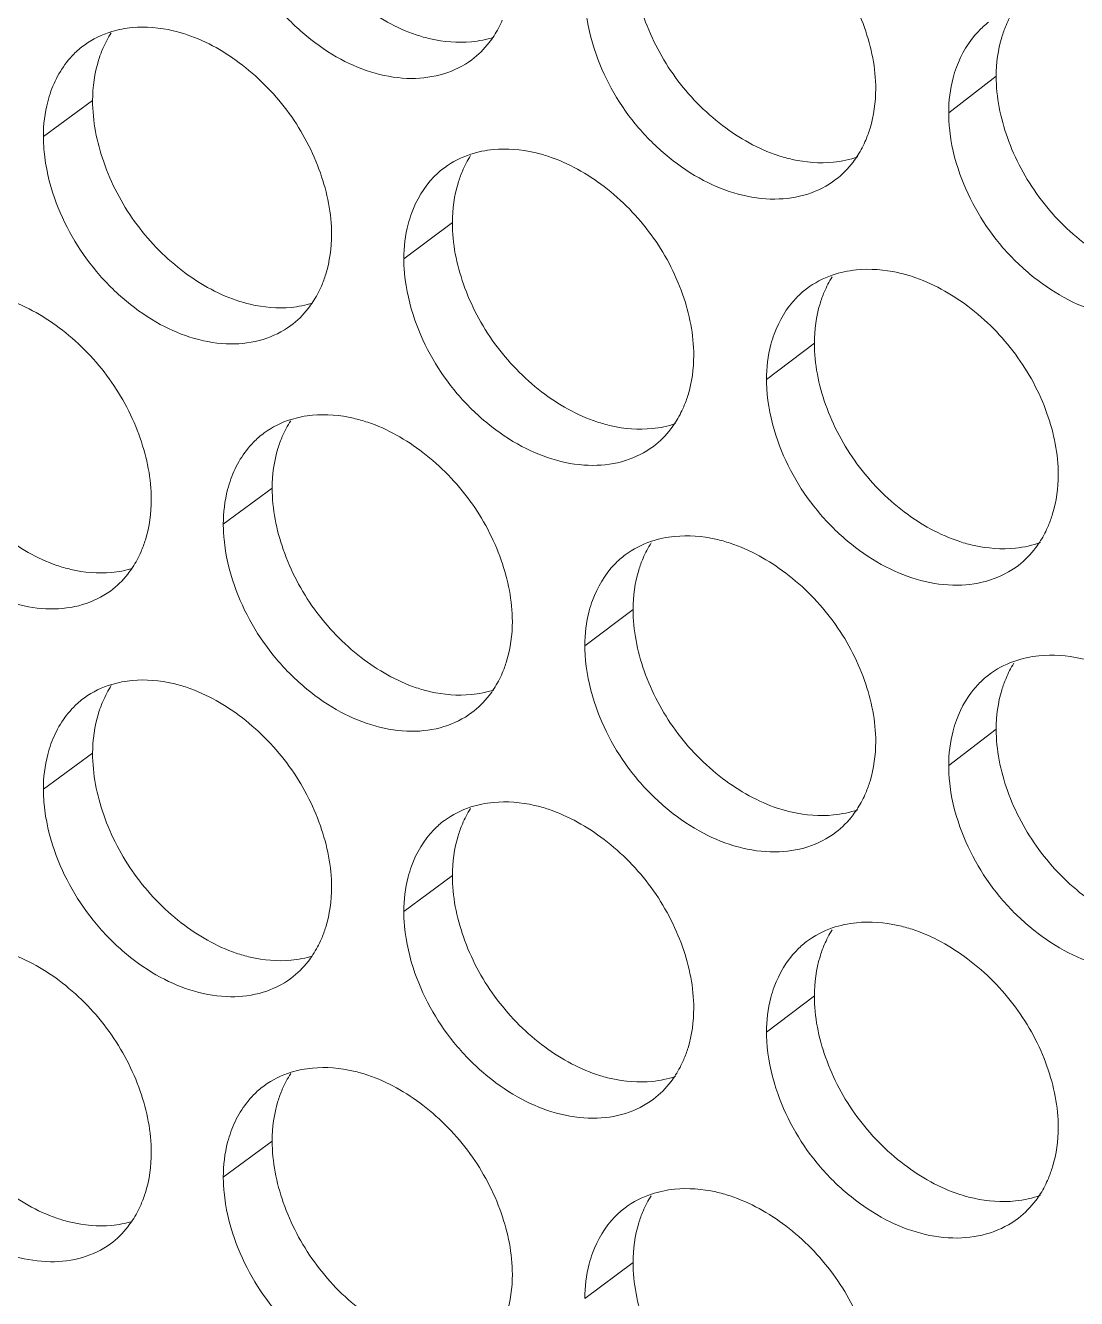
# Model space of a CAD drawing. Header units: millimetres. Extents: x 1177 to 4147, y 93 to 2194.
# Drawn here: x 2661.39 to 2674.07, y 687.97 to 703.32 of the extents above; entities that cross this region are included whole.
import ezdxf

# ---------------------------------------------------------------- set-up
doc = ezdxf.new("R2010")
doc.units = ezdxf.units.MM
doc.header["$LTSCALE"] = 0.1
doc.layers.get('0').update_dxf_attribs({"lineweight": 13})
doc.layers.add('标注', color=251, linetype='Continuous', lineweight=9)

# ---------------------------------------------------------------- blocks, each defined once
blk = doc.blocks.new('02')
for points, knots in [([(4627.348, 522.744), (4597.363, 531.299), (4553.55, 545.69), (4497.641, 568.487), (4458.71, 586.649), (4422.281, 606.068), (4388.51, 626.659), (4357.551, 648.334), (4338.416, 663.815), (4329.392, 671.722)], [0, 0, 0, 0, 0.278685, 0.411475, 0.539478, 0.662459, 0.780251, 0.892768, 1, 1, 1, 1]), ([(4626.906, 521.428), (4597.052, 529.945), (4553.424, 544.261), (4497.732, 566.923), (4458.929, 584.973), (4422.597, 604.269), (4388.892, 624.729), (4357.964, 646.263), (4338.829, 661.641), (4329.798, 669.496)], [0, 0, 0, 0, 0.278468, 0.411196, 0.539177, 0.662176, 0.780023, 0.892638, 1, 1, 1, 1]), ([(4628.518, 518.372), (4598.337, 526.935), (4554.235, 541.353), (4497.955, 564.22), (4458.766, 582.448), (4422.099, 601.945), (4388.114, 622.628), (4356.965, 644.402), (4337.717, 659.96), (4328.641, 667.907)], [0, 0, 0, 0, 0.278732, 0.411552, 0.539576, 0.662563, 0.780343, 0.892822, 1, 1, 1, 1]), ([(4328.202, 667.332), (4337.3, 659.316), (4356.601, 643.626), (4387.852, 621.677), (4421.956, 600.844), (4458.755, 581.215), (4498.091, 562.874), (4554.59, 539.876), (4598.873, 525.389), (4629.18, 516.79)], [0, 0, 0, 0, 0.107262, 0.219794, 0.337581, 0.460553, 0.588547, 0.721328, 1, 1, 1, 1])]:
    blk.add_open_spline(points, degree=3, knots=knots)
at = {"layer": '标注'}
for p, q in [((4587.849, 595.14), (4587.03, 594.512)), ((4572.272, 594.723), (4571.424, 594.105)), ((4572.272, 594.723), (4571.424, 594.105)), ((4578.474, 592.618), (4577.637, 591.996)), ((4578.474, 592.618), (4577.637, 591.996)), ((4584.714, 590.542), (4583.889, 589.916)), ((4584.714, 590.542), (4583.889, 589.916)), ((4575.368, 588.042), (4574.525, 587.421)), ((4581.589, 585.951), (4580.758, 585.327)), ((4587.849, 583.89), (4587.03, 583.262)), ((4572.272, 583.473), (4571.424, 582.855)), ((4578.474, 581.368), (4577.637, 580.746)), ((4584.714, 579.292), (4583.889, 578.666)), ((4575.368, 576.792), (4574.525, 576.171)), ((4581.589, 574.701), (4580.758, 574.077))]:
    blk.add_line(p, q, dxfattribs=at)
for points, knots in [([(4575.368, 599.292), (4575.368, 598.933), (4575.518, 598.188), (4576.051, 597.175), (4576.847, 596.35), (4577.509, 595.969), (4577.852, 595.854)], [0, 0, 0, 0, 0.240418, 0.498747, 0.75788, 1, 1, 1, 1]), ([(4585.772, 594.922), (4585.772, 595.281), (4585.62, 596.025), (4585.08, 597.035), (4584.274, 597.855), (4583.607, 598.232), (4583.262, 598.345)], [0, 0, 0, 0, 0.239826, 0.497695, 0.75702, 1, 1, 1, 1]), ([(4574.717, 597.613), (4574.878, 597.153), (4575.253, 596.501), (4575.946, 595.82), (4576.689, 595.307), (4577.536, 595.046), (4578.328, 595.152), (4578.666, 595.317), (4578.809, 595.424)], [0, 0, 0, 0, 0.277359, 0.41667, 0.550882, 0.790562, 0.898061, 1, 1, 1, 1]), ([(4581.589, 597.201), (4581.589, 596.843), (4581.74, 596.098), (4582.276, 595.087), (4583.078, 594.265), (4583.744, 593.889), (4584.088, 593.775)], [0, 0, 0, 0, 0.240129, 0.498159, 0.757326, 1, 1, 1, 1]), ([(4580.758, 596.577), (4580.758, 596.491), (4580.776, 596.131), (4580.86, 595.777), (4580.951, 595.519)], [0, 0, 0, 0, 0.240186, 1, 1, 1, 1]), ([(4587.717, 596.072), (4587.655, 596.024), (4587.416, 595.809), (4587.247, 595.523), (4587.163, 595.295)], [0, 0, 0, 0, 0.244827, 1, 1, 1, 1]), ([(4573.904, 595.856), (4573.825, 595.883), (4573.517, 595.971), (4573.19, 596), (4572.955, 595.978)], [0, 0, 0, 0, 0.263009, 1, 1, 1, 1]), ([(4573.904, 595.856), (4573.825, 595.883), (4573.517, 595.971), (4573.19, 596), (4572.955, 595.978)], [0, 0, 0, 0, 0.263009, 1, 1, 1, 1]), ([(4576.391, 592.415), (4576.391, 592.774), (4576.24, 593.519), (4575.706, 594.532), (4574.908, 595.357), (4574.247, 595.739), (4573.904, 595.856)], [0, 0, 0, 0, 0.240262, 0.49858, 0.757854, 1, 1, 1, 1]), ([(4576.391, 592.415), (4576.391, 592.774), (4576.24, 593.519), (4575.706, 594.532), (4574.908, 595.357), (4574.247, 595.739), (4573.904, 595.856)], [0, 0, 0, 0, 0.240262, 0.49858, 0.757854, 1, 1, 1, 1]), ([(4577.852, 595.854), (4577.931, 595.827), (4578.24, 595.739), (4578.567, 595.712), (4578.802, 595.735)], [0, 0, 0, 0, 0.262674, 1, 1, 1, 1]), ([(4588.018, 596.015), (4587.99, 595.949), (4587.889, 595.668), (4587.849, 595.367), (4587.849, 595.14)], [0, 0, 0, 0, 0.239998, 1, 1, 1, 1]), ([(4572.13, 595.679), (4572.065, 595.631), (4571.814, 595.415), (4571.639, 595.119), (4571.554, 594.884)], [0, 0, 0, 0, 0.244024, 1, 1, 1, 1]), ([(4572.13, 595.679), (4572.065, 595.631), (4571.814, 595.415), (4571.639, 595.119), (4571.554, 594.884)], [0, 0, 0, 0, 0.244024, 1, 1, 1, 1]), ([(4578.809, 595.424), (4578.922, 595.509), (4579.058, 595.644), (4579.166, 595.798), (4579.192, 595.839)], [0, 0, 0, 0, 0.74587, 1, 1, 1, 1]), ([(4572.448, 595.617), (4572.419, 595.55), (4572.314, 595.264), (4572.272, 594.955), (4572.272, 594.723)], [0, 0, 0, 0, 0.239116, 1, 1, 1, 1]), ([(4572.448, 595.617), (4572.419, 595.55), (4572.314, 595.264), (4572.272, 594.955), (4572.272, 594.723)], [0, 0, 0, 0, 0.239116, 1, 1, 1, 1]), ([(4580.951, 595.519), (4581.113, 595.059), (4581.493, 594.405), (4582.193, 593.727), (4582.945, 593.218), (4583.801, 592.964), (4584.598, 593.079), (4584.937, 593.249), (4585.081, 593.359)], [0, 0, 0, 0, 0.27664, 0.415747, 0.549878, 0.789826, 0.897663, 1, 1, 1, 1]), ([(4587.163, 595.295), (4587.141, 595.235), (4587.062, 594.981), (4587.03, 594.713), (4587.03, 594.512)], [0, 0, 0, 0, 0.24094, 1, 1, 1, 1]), ([(4587.849, 595.14), (4587.849, 594.782), (4588.001, 594.037), (4588.541, 593.028), (4589.349, 592.21), (4590.018, 591.837), (4590.364, 591.726)], [0, 0, 0, 0, 0.239843, 0.497577, 0.756777, 1, 1, 1, 1]), ([(4571.554, 594.884), (4571.533, 594.824), (4571.455, 594.572), (4571.424, 594.305), (4571.424, 594.105)], [0, 0, 0, 0, 0.240415, 1, 1, 1, 1]), ([(4571.554, 594.884), (4571.533, 594.824), (4571.455, 594.572), (4571.424, 594.305), (4571.424, 594.105)], [0, 0, 0, 0, 0.240415, 1, 1, 1, 1]), ([(4585.601, 594.042), (4585.629, 594.109), (4585.731, 594.391), (4585.772, 594.694), (4585.772, 594.922)], [0, 0, 0, 0, 0.239896, 1, 1, 1, 1]), ([(4572.272, 594.723), (4572.272, 594.364), (4572.422, 593.619), (4572.953, 592.605), (4573.746, 591.778), (4574.407, 591.396), (4574.748, 591.28)], [0, 0, 0, 0, 0.240565, 0.499043, 0.758159, 1, 1, 1, 1]), ([(4572.272, 594.723), (4572.272, 594.364), (4572.422, 593.619), (4572.953, 592.605), (4573.746, 591.778), (4574.407, 591.396), (4574.748, 591.28)], [0, 0, 0, 0, 0.240565, 0.499043, 0.758159, 1, 1, 1, 1]), ([(4587.03, 594.512), (4587.03, 594.425), (4587.048, 594.066), (4587.132, 593.712), (4587.224, 593.455)], [0, 0, 0, 0, 0.240277, 1, 1, 1, 1]), ([(4571.424, 594.105), (4571.424, 594.018), (4571.442, 593.659), (4571.525, 593.304), (4571.615, 593.046)], [0, 0, 0, 0, 0.240052, 1, 1, 1, 1]), ([(4571.424, 594.105), (4571.424, 594.018), (4571.442, 593.659), (4571.525, 593.304), (4571.615, 593.046)], [0, 0, 0, 0, 0.240052, 1, 1, 1, 1]), ([(4580.133, 593.758), (4580.053, 593.785), (4579.743, 593.872), (4579.414, 593.899), (4579.178, 593.876)], [0, 0, 0, 0, 0.262749, 1, 1, 1, 1]), ([(4580.133, 593.758), (4580.053, 593.785), (4579.743, 593.872), (4579.414, 593.899), (4579.178, 593.876)], [0, 0, 0, 0, 0.262749, 1, 1, 1, 1]), ([(4582.635, 590.329), (4582.635, 590.688), (4582.483, 591.433), (4581.945, 592.444), (4581.142, 593.265), (4580.477, 593.643), (4580.133, 593.758)], [0, 0, 0, 0, 0.239971, 0.497989, 0.757297, 1, 1, 1, 1]), ([(4582.635, 590.329), (4582.635, 590.688), (4582.483, 591.433), (4581.945, 592.444), (4581.142, 593.265), (4580.477, 593.643), (4580.133, 593.758)], [0, 0, 0, 0, 0.239971, 0.497989, 0.757297, 1, 1, 1, 1]), ([(4584.088, 593.775), (4584.169, 593.749), (4584.479, 593.662), (4584.808, 593.637), (4585.044, 593.661)], [0, 0, 0, 0, 0.262419, 1, 1, 1, 1]), ([(4585.081, 593.359), (4585.194, 593.445), (4585.329, 593.583), (4585.438, 593.74), (4585.463, 593.781)], [0, 0, 0, 0, 0.745944, 1, 1, 1, 1]), ([(4578.336, 593.565), (4578.272, 593.517), (4578.026, 593.301), (4577.853, 593.008), (4577.768, 592.777)], [0, 0, 0, 0, 0.244355, 1, 1, 1, 1]), ([(4578.336, 593.565), (4578.272, 593.517), (4578.026, 593.301), (4577.853, 593.008), (4577.768, 592.777)], [0, 0, 0, 0, 0.244355, 1, 1, 1, 1]), ([(4578.647, 593.505), (4578.618, 593.438), (4578.515, 593.154), (4578.474, 592.848), (4578.474, 592.618)], [0, 0, 0, 0, 0.239472, 1, 1, 1, 1]), ([(4578.647, 593.505), (4578.618, 593.438), (4578.515, 593.154), (4578.474, 592.848), (4578.474, 592.618)], [0, 0, 0, 0, 0.239472, 1, 1, 1, 1]), ([(4587.224, 593.455), (4587.388, 592.993), (4587.772, 592.339), (4588.48, 591.663), (4589.24, 591.158), (4590.104, 590.912), (4590.906, 591.036), (4591.247, 591.211), (4591.391, 591.323)], [0, 0, 0, 0, 0.27593, 0.414836, 0.548888, 0.789102, 0.897272, 1, 1, 1, 1]), ([(4571.615, 593.046), (4571.775, 592.586), (4572.148, 591.934), (4572.837, 591.252), (4573.576, 590.738), (4574.419, 590.473), (4575.208, 590.574), (4575.545, 590.738), (4575.689, 590.843)], [0, 0, 0, 0, 0.277722, 0.417137, 0.551389, 0.790935, 0.898263, 1, 1, 1, 1]), ([(4571.615, 593.046), (4571.775, 592.586), (4572.148, 591.934), (4572.837, 591.252), (4573.576, 590.738), (4574.419, 590.473), (4575.208, 590.574), (4575.545, 590.738), (4575.689, 590.843)], [0, 0, 0, 0, 0.277722, 0.417137, 0.551389, 0.790935, 0.898263, 1, 1, 1, 1]), ([(4577.768, 592.777), (4577.747, 592.717), (4577.668, 592.464), (4577.637, 592.197), (4577.637, 591.996)], [0, 0, 0, 0, 0.240623, 1, 1, 1, 1]), ([(4577.768, 592.777), (4577.747, 592.717), (4577.668, 592.464), (4577.637, 592.197), (4577.637, 591.996)], [0, 0, 0, 0, 0.240623, 1, 1, 1, 1]), ([(4578.474, 592.618), (4578.474, 592.259), (4578.624, 591.515), (4579.159, 590.502), (4579.958, 589.679), (4580.622, 589.3), (4580.965, 589.186)], [0, 0, 0, 0, 0.240273, 0.498452, 0.757602, 1, 1, 1, 1]), ([(4578.474, 592.618), (4578.474, 592.259), (4578.624, 591.515), (4579.159, 590.502), (4579.958, 589.679), (4580.622, 589.3), (4580.965, 589.186)], [0, 0, 0, 0, 0.240273, 0.498452, 0.757602, 1, 1, 1, 1]), ([(4576.216, 591.524), (4576.245, 591.591), (4576.35, 591.876), (4576.391, 592.184), (4576.391, 592.415)], [0, 0, 0, 0, 0.239367, 1, 1, 1, 1]), ([(4576.216, 591.524), (4576.245, 591.591), (4576.35, 591.876), (4576.391, 592.184), (4576.391, 592.415)], [0, 0, 0, 0, 0.239367, 1, 1, 1, 1]), ([(4577.637, 591.996), (4577.637, 591.909), (4577.655, 591.55), (4577.739, 591.195), (4577.829, 590.937)], [0, 0, 0, 0, 0.240141, 1, 1, 1, 1]), ([(4577.637, 591.996), (4577.637, 591.909), (4577.655, 591.55), (4577.739, 591.195), (4577.829, 590.937)], [0, 0, 0, 0, 0.240141, 1, 1, 1, 1]), ([(4586.401, 591.69), (4586.32, 591.716), (4586.008, 591.802), (4585.677, 591.828), (4585.44, 591.804)], [0, 0, 0, 0, 0.262494, 1, 1, 1, 1]), ([(4586.401, 591.69), (4586.32, 591.716), (4586.008, 591.802), (4585.677, 591.828), (4585.44, 591.804)], [0, 0, 0, 0, 0.262494, 1, 1, 1, 1]), ([(4588.919, 588.273), (4588.919, 588.631), (4588.766, 589.376), (4588.224, 590.385), (4587.415, 591.203), (4586.746, 591.577), (4586.401, 591.69)], [0, 0, 0, 0, 0.239683, 0.497404, 0.756744, 1, 1, 1, 1]), ([(4588.919, 588.273), (4588.919, 588.631), (4588.766, 589.376), (4588.224, 590.385), (4587.415, 591.203), (4586.746, 591.577), (4586.401, 591.69)], [0, 0, 0, 0, 0.239683, 0.497404, 0.756744, 1, 1, 1, 1]), ([(4584.581, 591.479), (4584.518, 591.431), (4584.276, 591.216), (4584.106, 590.927), (4584.022, 590.698)], [0, 0, 0, 0, 0.244673, 1, 1, 1, 1]), ([(4584.581, 591.479), (4584.518, 591.431), (4584.276, 591.216), (4584.106, 590.927), (4584.022, 590.698)], [0, 0, 0, 0, 0.244673, 1, 1, 1, 1]), ([(4573.284, 587.844), (4573.284, 588.203), (4573.133, 588.948), (4572.601, 589.962), (4571.806, 590.789), (4571.146, 591.173), (4570.805, 591.29)], [0, 0, 0, 0, 0.24041, 0.498878, 0.758134, 1, 1, 1, 1]), ([(4574.748, 591.28), (4574.828, 591.253), (4575.135, 591.164), (4575.461, 591.136), (4575.695, 591.158)], [0, 0, 0, 0, 0.262803, 1, 1, 1, 1]), ([(4574.748, 591.28), (4574.828, 591.253), (4575.135, 591.164), (4575.461, 591.136), (4575.695, 591.158)], [0, 0, 0, 0, 0.262803, 1, 1, 1, 1]), ([(4575.689, 590.843), (4575.801, 590.927), (4575.937, 591.061), (4576.045, 591.214), (4576.071, 591.254)], [0, 0, 0, 0, 0.745833, 1, 1, 1, 1]), ([(4575.689, 590.843), (4575.801, 590.927), (4575.937, 591.061), (4576.045, 591.214), (4576.071, 591.254)], [0, 0, 0, 0, 0.745833, 1, 1, 1, 1]), ([(4584.885, 591.421), (4584.857, 591.355), (4584.755, 591.073), (4584.714, 590.77), (4584.714, 590.542)], [0, 0, 0, 0, 0.239824, 1, 1, 1, 1]), ([(4584.885, 591.421), (4584.857, 591.355), (4584.755, 591.073), (4584.714, 590.77), (4584.714, 590.542)], [0, 0, 0, 0, 0.239824, 1, 1, 1, 1]), ([(4577.829, 590.937), (4577.99, 590.477), (4578.368, 589.824), (4579.064, 589.145), (4579.812, 588.634), (4580.663, 588.376), (4581.458, 588.487), (4581.797, 588.655), (4581.94, 588.763)], [0, 0, 0, 0, 0.276999, 0.416207, 0.550378, 0.790192, 0.897861, 1, 1, 1, 1]), ([(4577.829, 590.937), (4577.99, 590.477), (4578.368, 589.824), (4579.064, 589.145), (4579.812, 588.634), (4580.663, 588.376), (4581.458, 588.487), (4581.797, 588.655), (4581.94, 588.763)], [0, 0, 0, 0, 0.276999, 0.416207, 0.550378, 0.790192, 0.897861, 1, 1, 1, 1]), ([(4584.022, 590.698), (4584, 590.638), (4583.921, 590.385), (4583.889, 590.117), (4583.889, 589.916)], [0, 0, 0, 0, 0.240834, 1, 1, 1, 1]), ([(4584.022, 590.698), (4584, 590.638), (4583.921, 590.385), (4583.889, 590.117), (4583.889, 589.916)], [0, 0, 0, 0, 0.240834, 1, 1, 1, 1]), ([(4584.714, 590.542), (4584.714, 590.184), (4584.866, 589.439), (4585.404, 588.429), (4586.209, 587.609), (4586.876, 587.234), (4587.221, 587.122)], [0, 0, 0, 0, 0.239985, 0.497867, 0.757051, 1, 1, 1, 1]), ([(4584.714, 590.542), (4584.714, 590.184), (4584.866, 589.439), (4585.404, 588.429), (4586.209, 587.609), (4586.876, 587.234), (4587.221, 587.122)], [0, 0, 0, 0, 0.239985, 0.497867, 0.757051, 1, 1, 1, 1]), ([(4569.187, 590.162), (4569.187, 589.803), (4569.336, 589.057), (4569.865, 588.042), (4570.656, 587.214), (4571.314, 586.829), (4571.654, 586.712)], [0, 0, 0, 0, 0.240713, 0.499341, 0.758439, 1, 1, 1, 1]), ([(4582.462, 589.445), (4582.491, 589.512), (4582.594, 589.795), (4582.635, 590.1), (4582.635, 590.329)], [0, 0, 0, 0, 0.23972, 1, 1, 1, 1]), ([(4582.462, 589.445), (4582.491, 589.512), (4582.594, 589.795), (4582.635, 590.1), (4582.635, 590.329)], [0, 0, 0, 0, 0.23972, 1, 1, 1, 1]), ([(4583.889, 589.916), (4583.889, 589.829), (4583.907, 589.47), (4583.991, 589.116), (4584.082, 588.858)], [0, 0, 0, 0, 0.240231, 1, 1, 1, 1]), ([(4583.889, 589.916), (4583.889, 589.829), (4583.907, 589.47), (4583.991, 589.116), (4584.082, 588.858)], [0, 0, 0, 0, 0.240231, 1, 1, 1, 1]), ([(4577.014, 589.178), (4576.934, 589.205), (4576.625, 589.293), (4576.297, 589.321), (4576.062, 589.299)], [0, 0, 0, 0, 0.262879, 1, 1, 1, 1]), ([(4579.508, 585.743), (4579.508, 586.102), (4579.357, 586.847), (4578.821, 587.859), (4578.02, 588.683), (4577.357, 589.063), (4577.014, 589.178)], [0, 0, 0, 0, 0.240116, 0.498284, 0.757575, 1, 1, 1, 1]), ([(4580.965, 589.186), (4581.045, 589.159), (4581.355, 589.072), (4581.682, 589.046), (4581.918, 589.069)], [0, 0, 0, 0, 0.262546, 1, 1, 1, 1]), ([(4580.965, 589.186), (4581.045, 589.159), (4581.355, 589.072), (4581.682, 589.046), (4581.918, 589.069)], [0, 0, 0, 0, 0.262546, 1, 1, 1, 1]), ([(4581.94, 588.763), (4582.053, 588.848), (4582.189, 588.985), (4582.297, 589.14), (4582.323, 589.181)], [0, 0, 0, 0, 0.745908, 1, 1, 1, 1]), ([(4581.94, 588.763), (4582.053, 588.848), (4582.189, 588.985), (4582.297, 589.14), (4582.323, 589.181)], [0, 0, 0, 0, 0.745908, 1, 1, 1, 1]), ([(4575.228, 588.993), (4575.163, 588.946), (4574.915, 588.729), (4574.741, 588.435), (4574.657, 588.202)], [0, 0, 0, 0, 0.244191, 1, 1, 1, 1]), ([(4575.542, 588.933), (4575.514, 588.866), (4575.409, 588.58), (4575.368, 588.273), (4575.368, 588.042)], [0, 0, 0, 0, 0.239294, 1, 1, 1, 1]), ([(4584.082, 588.858), (4584.245, 588.397), (4584.628, 587.744), (4585.332, 587.066), (4586.088, 586.559), (4586.948, 586.309), (4587.747, 586.429), (4588.087, 586.602), (4588.231, 586.712)], [0, 0, 0, 0, 0.276284, 0.41529, 0.549381, 0.789463, 0.897466, 1, 1, 1, 1]), ([(4584.082, 588.858), (4584.245, 588.397), (4584.628, 587.744), (4585.332, 587.066), (4586.088, 586.559), (4586.948, 586.309), (4587.747, 586.429), (4588.087, 586.602), (4588.231, 586.712)], [0, 0, 0, 0, 0.276284, 0.41529, 0.549381, 0.789463, 0.897466, 1, 1, 1, 1]), ([(4568.523, 588.486), (4568.682, 588.027), (4569.053, 587.375), (4569.737, 586.692), (4570.312, 586.291), (4570.92, 586.03), (4571.528, 585.935), (4572.098, 586.004), (4572.435, 586.165), (4572.578, 586.27)], [0, 0, 0, 0, 0.277575, 0.416837, 0.550884, 0.676215, 0.791695, 0.898653, 1, 1, 1, 1]), ([(4574.657, 588.202), (4574.635, 588.142), (4574.557, 587.889), (4574.525, 587.622), (4574.525, 587.421)], [0, 0, 0, 0, 0.240519, 1, 1, 1, 1]), ([(4588.748, 587.397), (4588.776, 587.463), (4588.878, 587.744), (4588.919, 588.046), (4588.919, 588.273)], [0, 0, 0, 0, 0.24007, 1, 1, 1, 1]), ([(4588.748, 587.397), (4588.776, 587.463), (4588.878, 587.744), (4588.919, 588.046), (4588.919, 588.273)], [0, 0, 0, 0, 0.24007, 1, 1, 1, 1]), ([(4575.368, 588.042), (4575.368, 587.683), (4575.518, 586.938), (4576.051, 585.925), (4576.847, 585.1), (4577.509, 584.719), (4577.852, 584.604)], [0, 0, 0, 0, 0.240418, 0.498747, 0.75788, 1, 1, 1, 1]), ([(4573.107, 586.949), (4573.136, 587.016), (4573.242, 587.303), (4573.284, 587.612), (4573.284, 587.844)], [0, 0, 0, 0, 0.239188, 1, 1, 1, 1]), ([(4574.525, 587.421), (4574.525, 587.335), (4574.543, 586.976), (4574.627, 586.621), (4574.717, 586.363)], [0, 0, 0, 0, 0.240096, 1, 1, 1, 1]), ([(4583.262, 587.095), (4583.181, 587.122), (4582.87, 587.209), (4582.541, 587.235), (4582.304, 587.211)], [0, 0, 0, 0, 0.262621, 1, 1, 1, 1]), ([(4585.772, 583.672), (4585.772, 584.031), (4585.62, 584.775), (4585.08, 585.785), (4584.274, 586.605), (4583.607, 586.982), (4583.262, 587.095)], [0, 0, 0, 0, 0.239826, 0.497695, 0.75702, 1, 1, 1, 1]), ([(4587.221, 587.122), (4587.302, 587.095), (4587.613, 587.01), (4587.943, 586.985), (4588.18, 587.009)], [0, 0, 0, 0, 0.262294, 1, 1, 1, 1]), ([(4587.221, 587.122), (4587.302, 587.095), (4587.613, 587.01), (4587.943, 586.985), (4588.18, 587.009)], [0, 0, 0, 0, 0.262294, 1, 1, 1, 1]), ([(4588.231, 586.712), (4588.344, 586.799), (4588.48, 586.939), (4588.588, 587.097), (4588.614, 587.138)], [0, 0, 0, 0, 0.74598, 1, 1, 1, 1]), ([(4588.231, 586.712), (4588.344, 586.799), (4588.48, 586.939), (4588.588, 587.097), (4588.614, 587.138)], [0, 0, 0, 0, 0.74598, 1, 1, 1, 1]), ([(4581.453, 586.893), (4581.39, 586.845), (4581.146, 586.63), (4580.974, 586.339), (4580.89, 586.109)], [0, 0, 0, 0, 0.244516, 1, 1, 1, 1]), ([(4571.654, 586.712), (4571.734, 586.685), (4572.04, 586.596), (4572.365, 586.567), (4572.599, 586.589)], [0, 0, 0, 0, 0.262933, 1, 1, 1, 1]), ([(4572.578, 586.27), (4572.69, 586.352), (4572.826, 586.485), (4572.934, 586.637), (4572.96, 586.676)], [0, 0, 0, 0, 0.745795, 1, 1, 1, 1]), ([(4581.761, 586.834), (4581.733, 586.768), (4581.63, 586.485), (4581.589, 586.18), (4581.589, 585.951)], [0, 0, 0, 0, 0.239648, 1, 1, 1, 1]), ([(4574.717, 586.363), (4574.878, 585.903), (4575.253, 585.251), (4575.946, 584.57), (4576.689, 584.057), (4577.536, 583.796), (4578.328, 583.902), (4578.666, 584.067), (4578.809, 584.174)], [0, 0, 0, 0, 0.277359, 0.41667, 0.550882, 0.790562, 0.898061, 1, 1, 1, 1]), ([(4580.89, 586.109), (4580.868, 586.049), (4580.789, 585.796), (4580.758, 585.528), (4580.758, 585.327)], [0, 0, 0, 0, 0.240728, 1, 1, 1, 1]), ([(4581.589, 585.951), (4581.589, 585.593), (4581.74, 584.848), (4582.276, 583.837), (4583.078, 583.015), (4583.744, 582.639), (4584.088, 582.525)], [0, 0, 0, 0, 0.240129, 0.498159, 0.757326, 1, 1, 1, 1]), ([(4579.334, 584.856), (4579.363, 584.922), (4579.467, 585.207), (4579.508, 585.513), (4579.508, 585.743)], [0, 0, 0, 0, 0.239544, 1, 1, 1, 1]), ([(4580.758, 585.327), (4580.758, 585.241), (4580.776, 584.881), (4580.86, 584.527), (4580.951, 584.269)], [0, 0, 0, 0, 0.240186, 1, 1, 1, 1]), ([(4589.549, 585.042), (4589.468, 585.068), (4589.155, 585.153), (4588.824, 585.178), (4588.585, 585.153)], [0, 0, 0, 0, 0.262368, 1, 1, 1, 1]), ([(4573.904, 584.606), (4573.825, 584.633), (4573.517, 584.721), (4573.19, 584.75), (4572.955, 584.728)], [0, 0, 0, 0, 0.263009, 1, 1, 1, 1]), ([(4587.717, 584.822), (4587.655, 584.774), (4587.416, 584.559), (4587.247, 584.273), (4587.163, 584.045)], [0, 0, 0, 0, 0.244827, 1, 1, 1, 1]), ([(4588.018, 584.765), (4587.99, 584.699), (4587.889, 584.418), (4587.849, 584.117), (4587.849, 583.89)], [0, 0, 0, 0, 0.239998, 1, 1, 1, 1]), ([(4576.391, 581.165), (4576.391, 581.524), (4576.24, 582.269), (4575.706, 583.282), (4574.908, 584.107), (4574.247, 584.489), (4573.904, 584.606)], [0, 0, 0, 0, 0.240262, 0.49858, 0.757854, 1, 1, 1, 1]), ([(4577.852, 584.604), (4577.931, 584.577), (4578.24, 584.489), (4578.567, 584.462), (4578.802, 584.485)], [0, 0, 0, 0, 0.262674, 1, 1, 1, 1]), ([(4578.809, 584.174), (4578.922, 584.259), (4579.058, 584.394), (4579.166, 584.548), (4579.192, 584.589)], [0, 0, 0, 0, 0.74587, 1, 1, 1, 1]), ([(4572.13, 584.429), (4572.065, 584.381), (4571.814, 584.165), (4571.639, 583.869), (4571.554, 583.634)], [0, 0, 0, 0, 0.244024, 1, 1, 1, 1]), ([(4572.448, 584.367), (4572.419, 584.3), (4572.314, 584.014), (4572.272, 583.705), (4572.272, 583.473)], [0, 0, 0, 0, 0.239116, 1, 1, 1, 1]), ([(4580.951, 584.269), (4581.113, 583.809), (4581.493, 583.155), (4582.193, 582.477), (4582.945, 581.968), (4583.801, 581.714), (4584.598, 581.829), (4584.937, 581.999), (4585.081, 582.109)], [0, 0, 0, 0, 0.27664, 0.415747, 0.549878, 0.789826, 0.897663, 1, 1, 1, 1]), ([(4587.163, 584.045), (4587.141, 583.985), (4587.062, 583.731), (4587.03, 583.463), (4587.03, 583.262)], [0, 0, 0, 0, 0.24094, 1, 1, 1, 1]), ([(4587.849, 583.89), (4587.849, 583.532), (4588.001, 582.787), (4588.541, 581.778), (4589.349, 580.96), (4590.018, 580.587), (4590.364, 580.476)], [0, 0, 0, 0, 0.239843, 0.497577, 0.756777, 1, 1, 1, 1]), ([(4571.554, 583.634), (4571.533, 583.574), (4571.455, 583.322), (4571.424, 583.055), (4571.424, 582.855)], [0, 0, 0, 0, 0.240415, 1, 1, 1, 1]), ([(4585.601, 582.792), (4585.629, 582.859), (4585.731, 583.141), (4585.772, 583.444), (4585.772, 583.672)], [0, 0, 0, 0, 0.239896, 1, 1, 1, 1]), ([(4572.272, 583.473), (4572.272, 583.114), (4572.422, 582.369), (4572.953, 581.355), (4573.746, 580.528), (4574.407, 580.146), (4574.748, 580.03)], [0, 0, 0, 0, 0.240565, 0.499043, 0.758159, 1, 1, 1, 1]), ([(4587.03, 583.262), (4587.03, 583.175), (4587.048, 582.816), (4587.132, 582.462), (4587.224, 582.205)], [0, 0, 0, 0, 0.240277, 1, 1, 1, 1]), ([(4571.424, 582.855), (4571.424, 582.768), (4571.442, 582.409), (4571.525, 582.054), (4571.615, 581.796)], [0, 0, 0, 0, 0.240052, 1, 1, 1, 1]), ([(4580.133, 582.508), (4580.053, 582.535), (4579.743, 582.622), (4579.414, 582.649), (4579.178, 582.626)], [0, 0, 0, 0, 0.262749, 1, 1, 1, 1]), ([(4582.635, 579.079), (4582.635, 579.438), (4582.483, 580.183), (4581.945, 581.194), (4581.142, 582.015), (4580.477, 582.393), (4580.133, 582.508)], [0, 0, 0, 0, 0.239971, 0.497989, 0.757297, 1, 1, 1, 1]), ([(4584.088, 582.525), (4584.169, 582.499), (4584.479, 582.412), (4584.808, 582.387), (4585.044, 582.411)], [0, 0, 0, 0, 0.262419, 1, 1, 1, 1]), ([(4585.081, 582.109), (4585.194, 582.195), (4585.329, 582.333), (4585.438, 582.49), (4585.463, 582.531)], [0, 0, 0, 0, 0.745944, 1, 1, 1, 1]), ([(4578.336, 582.315), (4578.272, 582.267), (4578.026, 582.051), (4577.853, 581.758), (4577.768, 581.527)], [0, 0, 0, 0, 0.244355, 1, 1, 1, 1]), ([(4578.647, 582.255), (4578.618, 582.188), (4578.515, 581.904), (4578.474, 581.598), (4578.474, 581.368)], [0, 0, 0, 0, 0.239472, 1, 1, 1, 1]), ([(4587.224, 582.205), (4587.388, 581.743), (4587.772, 581.089), (4588.48, 580.413), (4589.24, 579.908), (4590.104, 579.662), (4590.906, 579.786), (4591.247, 579.961), (4591.391, 580.073)], [0, 0, 0, 0, 0.27593, 0.414836, 0.548888, 0.789102, 0.897272, 1, 1, 1, 1]), ([(4571.615, 581.796), (4571.775, 581.336), (4572.148, 580.684), (4572.837, 580.002), (4573.576, 579.488), (4574.419, 579.223), (4575.208, 579.324), (4575.545, 579.488), (4575.689, 579.593)], [0, 0, 0, 0, 0.277722, 0.417137, 0.551389, 0.790935, 0.898263, 1, 1, 1, 1]), ([(4577.768, 581.527), (4577.747, 581.467), (4577.668, 581.214), (4577.637, 580.947), (4577.637, 580.746)], [0, 0, 0, 0, 0.240623, 1, 1, 1, 1]), ([(4576.216, 580.274), (4576.245, 580.341), (4576.35, 580.626), (4576.391, 580.934), (4576.391, 581.165)], [0, 0, 0, 0, 0.239367, 1, 1, 1, 1]), ([(4578.474, 581.368), (4578.474, 581.009), (4578.624, 580.265), (4579.159, 579.252), (4579.958, 578.429), (4580.622, 578.05), (4580.965, 577.936)], [0, 0, 0, 0, 0.240273, 0.498452, 0.757602, 1, 1, 1, 1]), ([(4577.637, 580.746), (4577.637, 580.659), (4577.655, 580.3), (4577.739, 579.945), (4577.829, 579.687)], [0, 0, 0, 0, 0.240141, 1, 1, 1, 1]), ([(4586.401, 580.44), (4586.32, 580.466), (4586.008, 580.552), (4585.677, 580.578), (4585.44, 580.554)], [0, 0, 0, 0, 0.262494, 1, 1, 1, 1]), ([(4588.919, 577.023), (4588.919, 577.381), (4588.766, 578.126), (4588.224, 579.135), (4587.415, 579.953), (4586.746, 580.327), (4586.401, 580.44)], [0, 0, 0, 0, 0.239683, 0.497404, 0.756744, 1, 1, 1, 1]), ([(4584.581, 580.229), (4584.518, 580.181), (4584.276, 579.966), (4584.106, 579.677), (4584.022, 579.448)], [0, 0, 0, 0, 0.244673, 1, 1, 1, 1]), ([(4584.885, 580.171), (4584.857, 580.105), (4584.755, 579.823), (4584.714, 579.52), (4584.714, 579.292)], [0, 0, 0, 0, 0.239824, 1, 1, 1, 1]), ([(4573.284, 576.594), (4573.284, 576.953), (4573.133, 577.698), (4572.601, 578.712), (4571.806, 579.539), (4571.146, 579.923), (4570.805, 580.04)], [0, 0, 0, 0, 0.24041, 0.498878, 0.758134, 1, 1, 1, 1]), ([(4574.748, 580.03), (4574.828, 580.003), (4575.135, 579.914), (4575.461, 579.886), (4575.695, 579.908)], [0, 0, 0, 0, 0.262803, 1, 1, 1, 1]), ([(4575.689, 579.593), (4575.801, 579.677), (4575.937, 579.811), (4576.045, 579.964), (4576.071, 580.004)], [0, 0, 0, 0, 0.745833, 1, 1, 1, 1]), ([(4577.829, 579.687), (4577.99, 579.227), (4578.368, 578.574), (4579.064, 577.895), (4579.812, 577.384), (4580.663, 577.126), (4581.458, 577.237), (4581.797, 577.405), (4581.94, 577.513)], [0, 0, 0, 0, 0.276999, 0.416207, 0.550378, 0.790192, 0.897861, 1, 1, 1, 1]), ([(4584.022, 579.448), (4584, 579.388), (4583.921, 579.135), (4583.889, 578.867), (4583.889, 578.666)], [0, 0, 0, 0, 0.240834, 1, 1, 1, 1]), ([(4584.714, 579.292), (4584.714, 578.934), (4584.866, 578.189), (4585.404, 577.179), (4586.209, 576.359), (4586.876, 575.984), (4587.221, 575.872)], [0, 0, 0, 0, 0.239985, 0.497867, 0.757051, 1, 1, 1, 1]), ([(4582.462, 578.195), (4582.491, 578.262), (4582.594, 578.545), (4582.635, 578.85), (4582.635, 579.079)], [0, 0, 0, 0, 0.23972, 1, 1, 1, 1]), ([(4569.187, 578.912), (4569.187, 578.553), (4569.336, 577.807), (4569.865, 576.792), (4570.656, 575.964), (4571.314, 575.579), (4571.654, 575.462)], [0, 0, 0, 0, 0.240713, 0.499341, 0.758439, 1, 1, 1, 1]), ([(4583.889, 578.666), (4583.889, 578.579), (4583.907, 578.22), (4583.991, 577.866), (4584.082, 577.608)], [0, 0, 0, 0, 0.240231, 1, 1, 1, 1]), ([(4577.014, 577.928), (4576.934, 577.955), (4576.625, 578.043), (4576.297, 578.071), (4576.062, 578.049)], [0, 0, 0, 0, 0.262879, 1, 1, 1, 1]), ([(4579.508, 574.493), (4579.508, 574.852), (4579.357, 575.597), (4578.821, 576.609), (4578.02, 577.433), (4577.357, 577.813), (4577.014, 577.928)], [0, 0, 0, 0, 0.240116, 0.498284, 0.757575, 1, 1, 1, 1]), ([(4580.965, 577.936), (4581.045, 577.909), (4581.355, 577.822), (4581.682, 577.796), (4581.918, 577.819)], [0, 0, 0, 0, 0.262546, 1, 1, 1, 1]), ([(4581.94, 577.513), (4582.053, 577.598), (4582.189, 577.735), (4582.297, 577.89), (4582.323, 577.931)], [0, 0, 0, 0, 0.745908, 1, 1, 1, 1]), ([(4575.228, 577.743), (4575.163, 577.696), (4574.915, 577.479), (4574.741, 577.185), (4574.657, 576.952)], [0, 0, 0, 0, 0.244191, 1, 1, 1, 1]), ([(4575.542, 577.683), (4575.514, 577.616), (4575.409, 577.33), (4575.368, 577.023), (4575.368, 576.792)], [0, 0, 0, 0, 0.239294, 1, 1, 1, 1]), ([(4584.082, 577.608), (4584.245, 577.147), (4584.628, 576.494), (4585.332, 575.816), (4586.088, 575.309), (4586.948, 575.059), (4587.747, 575.179), (4588.087, 575.352), (4588.231, 575.462)], [0, 0, 0, 0, 0.276284, 0.41529, 0.549381, 0.789463, 0.897466, 1, 1, 1, 1]), ([(4568.523, 577.236), (4568.682, 576.777), (4569.053, 576.125), (4569.737, 575.442), (4570.312, 575.041), (4570.92, 574.78), (4571.528, 574.685), (4572.098, 574.754), (4572.435, 574.915), (4572.578, 575.02)], [0, 0, 0, 0, 0.277575, 0.416837, 0.550884, 0.676215, 0.791695, 0.898653, 1, 1, 1, 1]), ([(4588.748, 576.147), (4588.776, 576.213), (4588.878, 576.494), (4588.919, 576.796), (4588.919, 577.023)], [0, 0, 0, 0, 0.24007, 1, 1, 1, 1]), ([(4574.657, 576.952), (4574.635, 576.892), (4574.557, 576.639), (4574.525, 576.372), (4574.525, 576.171)], [0, 0, 0, 0, 0.240519, 1, 1, 1, 1]), ([(4575.368, 576.792), (4575.368, 576.433), (4575.518, 575.688), (4576.051, 574.675), (4576.847, 573.85), (4577.509, 573.469), (4577.852, 573.354)], [0, 0, 0, 0, 0.240418, 0.498747, 0.75788, 1, 1, 1, 1]), ([(4573.107, 575.699), (4573.136, 575.766), (4573.242, 576.053), (4573.284, 576.362), (4573.284, 576.594)], [0, 0, 0, 0, 0.239188, 1, 1, 1, 1]), ([(4574.525, 576.171), (4574.525, 576.085), (4574.543, 575.726), (4574.627, 575.371), (4574.717, 575.113)], [0, 0, 0, 0, 0.240096, 1, 1, 1, 1]), ([(4583.262, 575.845), (4583.181, 575.872), (4582.87, 575.959), (4582.541, 575.985), (4582.304, 575.961)], [0, 0, 0, 0, 0.262621, 1, 1, 1, 1]), ([(4588.231, 575.462), (4588.344, 575.549), (4588.48, 575.689), (4588.588, 575.847), (4588.614, 575.888)], [0, 0, 0, 0, 0.74598, 1, 1, 1, 1]), ([(4585.772, 572.422), (4585.772, 572.781), (4585.62, 573.525), (4585.08, 574.535), (4584.274, 575.355), (4583.607, 575.732), (4583.262, 575.845)], [0, 0, 0, 0, 0.239826, 0.497695, 0.75702, 1, 1, 1, 1]), ([(4587.221, 575.872), (4587.302, 575.845), (4587.613, 575.76), (4587.943, 575.735), (4588.18, 575.759)], [0, 0, 0, 0, 0.262294, 1, 1, 1, 1]), ([(4571.654, 575.462), (4571.734, 575.435), (4572.04, 575.346), (4572.365, 575.317), (4572.599, 575.339)], [0, 0, 0, 0, 0.262933, 1, 1, 1, 1]), ([(4581.453, 575.643), (4581.39, 575.595), (4581.146, 575.38), (4580.974, 575.089), (4580.89, 574.859)], [0, 0, 0, 0, 0.244516, 1, 1, 1, 1]), ([(4581.761, 575.584), (4581.733, 575.518), (4581.63, 575.235), (4581.589, 574.93), (4581.589, 574.701)], [0, 0, 0, 0, 0.239648, 1, 1, 1, 1]), ([(4572.578, 575.02), (4572.69, 575.102), (4572.826, 575.235), (4572.934, 575.387), (4572.96, 575.426)], [0, 0, 0, 0, 0.745795, 1, 1, 1, 1]), ([(4574.717, 575.113), (4574.878, 574.653), (4575.253, 574.001), (4575.946, 573.32), (4576.689, 572.807), (4577.536, 572.546), (4578.328, 572.652), (4578.666, 572.817), (4578.809, 572.924)], [0, 0, 0, 0, 0.277359, 0.41667, 0.550882, 0.790562, 0.898061, 1, 1, 1, 1]), ([(4580.89, 574.859), (4580.868, 574.799), (4580.789, 574.546), (4580.758, 574.278), (4580.758, 574.077)], [0, 0, 0, 0, 0.240728, 1, 1, 1, 1]), ([(4581.589, 574.701), (4581.589, 574.343), (4581.74, 573.598), (4582.276, 572.587), (4583.078, 571.765), (4583.744, 571.389), (4584.088, 571.275)], [0, 0, 0, 0, 0.240129, 0.498159, 0.757326, 1, 1, 1, 1]), ([(4579.334, 573.606), (4579.363, 573.672), (4579.467, 573.957), (4579.508, 574.263), (4579.508, 574.493)], [0, 0, 0, 0, 0.239544, 1, 1, 1, 1])]:
    blk.add_open_spline(points, degree=3, knots=knots, dxfattribs=at)
for points in [[(4579.192, 595.839), (4579.247, 595.923), (4579.294, 596.013), (4579.334, 596.106)], [(4588.153, 596.276), (4588.101, 596.193), (4588.056, 596.105), (4588.018, 596.015)], [(4572.604, 595.911), (4572.435, 595.861), (4572.272, 595.783), (4572.13, 595.679)], [(4572.604, 595.911), (4572.435, 595.861), (4572.272, 595.783), (4572.13, 595.679)], [(4572.595, 595.891), (4572.538, 595.805), (4572.489, 595.712), (4572.448, 595.617)], [(4572.595, 595.891), (4572.538, 595.805), (4572.489, 595.712), (4572.448, 595.617)], [(4572.955, 595.978), (4572.837, 595.967), (4572.718, 595.945), (4572.604, 595.911)], [(4572.955, 595.978), (4572.837, 595.967), (4572.718, 595.945), (4572.604, 595.911)], [(4578.802, 595.735), (4578.932, 595.748), (4579.063, 595.773), (4579.187, 595.814)], [(4579.178, 593.876), (4579.048, 593.864), (4578.918, 593.838), (4578.794, 593.798)], [(4579.178, 593.876), (4579.048, 593.864), (4578.918, 593.838), (4578.794, 593.798)], [(4585.463, 593.781), (4585.516, 593.864), (4585.562, 593.952), (4585.601, 594.042)], [(4578.794, 593.798), (4578.631, 593.746), (4578.473, 593.667), (4578.336, 593.565)], [(4578.794, 593.798), (4578.631, 593.746), (4578.473, 593.667), (4578.336, 593.565)], [(4578.789, 593.773), (4578.734, 593.688), (4578.687, 593.598), (4578.647, 593.505)], [(4578.789, 593.773), (4578.734, 593.688), (4578.687, 593.598), (4578.647, 593.505)], [(4585.044, 593.661), (4585.186, 593.675), (4585.328, 593.705), (4585.462, 593.751)], [(4585.023, 591.714), (4584.865, 591.659), (4584.713, 591.58), (4584.581, 591.479)], [(4585.023, 591.714), (4584.865, 591.659), (4584.713, 591.58), (4584.581, 591.479)], [(4585.022, 591.684), (4584.969, 591.601), (4584.923, 591.512), (4584.885, 591.421)], [(4585.022, 591.684), (4584.969, 591.601), (4584.923, 591.512), (4584.885, 591.421)], [(4585.44, 591.804), (4585.298, 591.789), (4585.158, 591.76), (4585.023, 591.714)], [(4585.44, 591.804), (4585.298, 591.789), (4585.158, 591.76), (4585.023, 591.714)], [(4576.071, 591.254), (4576.127, 591.339), (4576.175, 591.43), (4576.216, 591.524)], [(4576.071, 591.254), (4576.127, 591.339), (4576.175, 591.43), (4576.216, 591.524)], [(4575.695, 591.158), (4575.82, 591.17), (4575.945, 591.194), (4576.064, 591.231)], [(4575.695, 591.158), (4575.82, 591.17), (4575.945, 591.194), (4576.064, 591.231)], [(4576.062, 589.299), (4575.937, 589.287), (4575.813, 589.263), (4575.694, 589.226)], [(4582.323, 589.181), (4582.377, 589.265), (4582.423, 589.354), (4582.462, 589.445)], [(4582.323, 589.181), (4582.377, 589.265), (4582.423, 589.354), (4582.462, 589.445)], [(4575.694, 589.226), (4575.528, 589.175), (4575.368, 589.096), (4575.228, 588.993)], [(4575.687, 589.204), (4575.631, 589.118), (4575.583, 589.027), (4575.542, 588.933)], [(4581.918, 589.069), (4582.054, 589.083), (4582.19, 589.11), (4582.32, 589.154)], [(4581.918, 589.069), (4582.054, 589.083), (4582.19, 589.11), (4582.32, 589.154)], [(4588.614, 587.138), (4588.665, 587.22), (4588.71, 587.307), (4588.748, 587.397)], [(4588.614, 587.138), (4588.665, 587.22), (4588.71, 587.307), (4588.748, 587.397)], [(4581.904, 587.127), (4581.743, 587.074), (4581.588, 586.995), (4581.453, 586.893)], [(4581.901, 587.1), (4581.847, 587.016), (4581.8, 586.927), (4581.761, 586.834)], [(4582.304, 587.211), (4582.168, 587.198), (4582.033, 587.17), (4581.904, 587.127)], [(4588.18, 587.009), (4588.328, 587.024), (4588.475, 587.056), (4588.615, 587.106)], [(4588.18, 587.009), (4588.328, 587.024), (4588.475, 587.056), (4588.615, 587.106)], [(4572.96, 586.676), (4573.017, 586.763), (4573.066, 586.854), (4573.107, 586.949)], [(4572.599, 586.589), (4572.718, 586.6), (4572.837, 586.622), (4572.952, 586.656)], [(4588.585, 585.153), (4588.438, 585.138), (4588.292, 585.107), (4588.152, 585.057)], [(4588.152, 585.057), (4587.997, 585.002), (4587.848, 584.923), (4587.717, 584.822)], [(4588.153, 585.026), (4588.101, 584.943), (4588.056, 584.855), (4588.018, 584.765)], [(4572.604, 584.661), (4572.435, 584.611), (4572.272, 584.533), (4572.13, 584.429)], [(4572.955, 584.728), (4572.837, 584.717), (4572.718, 584.695), (4572.604, 584.661)], [(4579.192, 584.589), (4579.247, 584.673), (4579.294, 584.763), (4579.334, 584.856)], [(4572.595, 584.641), (4572.538, 584.555), (4572.489, 584.462), (4572.448, 584.367)], [(4578.802, 584.485), (4578.932, 584.498), (4579.063, 584.523), (4579.187, 584.564)], [(4585.463, 582.531), (4585.516, 582.614), (4585.562, 582.702), (4585.601, 582.792)], [(4578.794, 582.548), (4578.631, 582.496), (4578.473, 582.417), (4578.336, 582.315)], [(4578.789, 582.523), (4578.734, 582.438), (4578.687, 582.348), (4578.647, 582.255)], [(4579.178, 582.626), (4579.048, 582.614), (4578.918, 582.588), (4578.794, 582.548)], [(4585.044, 582.411), (4585.186, 582.425), (4585.328, 582.455), (4585.462, 582.501)], [(4585.44, 580.554), (4585.298, 580.539), (4585.158, 580.51), (4585.023, 580.464)], [(4576.071, 580.004), (4576.127, 580.089), (4576.175, 580.18), (4576.216, 580.274)], [(4585.023, 580.464), (4584.865, 580.409), (4584.713, 580.33), (4584.581, 580.229)], [(4585.022, 580.434), (4584.969, 580.351), (4584.923, 580.262), (4584.885, 580.171)], [(4575.695, 579.908), (4575.82, 579.92), (4575.945, 579.944), (4576.064, 579.981)], [(4582.323, 577.931), (4582.377, 578.015), (4582.423, 578.104), (4582.462, 578.195)], [(4575.694, 577.976), (4575.528, 577.925), (4575.368, 577.846), (4575.228, 577.743)], [(4575.687, 577.954), (4575.631, 577.868), (4575.583, 577.777), (4575.542, 577.683)], [(4576.062, 578.049), (4575.937, 578.037), (4575.813, 578.013), (4575.694, 577.976)], [(4581.918, 577.819), (4582.054, 577.833), (4582.19, 577.86), (4582.32, 577.904)], [(4588.614, 575.888), (4588.665, 575.97), (4588.71, 576.057), (4588.748, 576.147)], [(4582.304, 575.961), (4582.168, 575.948), (4582.033, 575.92), (4581.904, 575.877)], [(4572.96, 575.426), (4573.017, 575.513), (4573.066, 575.604), (4573.107, 575.699)], [(4581.904, 575.877), (4581.743, 575.824), (4581.588, 575.745), (4581.453, 575.643)], [(4581.901, 575.85), (4581.847, 575.766), (4581.8, 575.677), (4581.761, 575.584)], [(4588.18, 575.759), (4588.328, 575.774), (4588.475, 575.806), (4588.615, 575.856)], [(4572.599, 575.339), (4572.718, 575.35), (4572.837, 575.372), (4572.952, 575.406)]]:
    blk.add_open_spline(points, degree=3, dxfattribs=at)

msp = doc.modelspace()

# ---------------------------------------------------------------- block references
at = {"xscale": 0.7, "yscale": 0.7, "zscale": 0.7}
msp.add_blockref('02', (-538.391, 286.112), dxfattribs=at)

doc.saveas('drawing.dxf')
